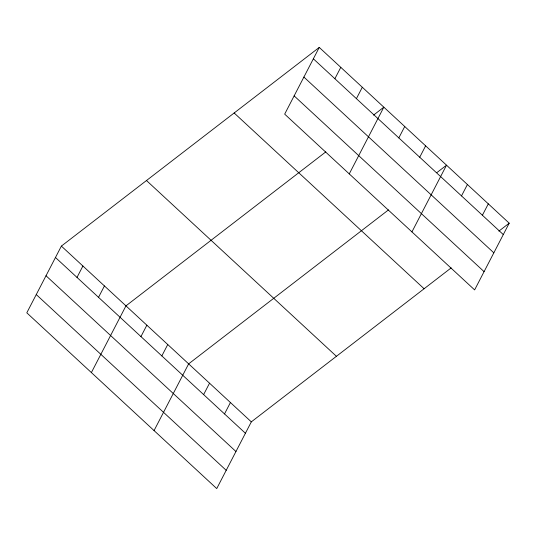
<?xml version="1.0" encoding="UTF-8"?>
<svg xmlns="http://www.w3.org/2000/svg" width="536" height="536" viewBox="0 0 536 536"><rect width="100%" height="100%" fill="white"/><g stroke="black" fill="none" stroke-linecap="round" stroke-linejoin="round"><path stroke-width="0.8" d="M319.262 47.416L284.676 114.135L474.621 289.902L509.2 223.184L319.262 47.416L61.379 246.098L26.8 312.816L216.738 488.584L251.324 421.865L451.178 267.886M77.003 277.413L82.906 266.017M98.53 297.333L104.433 285.943M91.381 372.574L125.96 305.862L325.814 151.882M140.948 336.588L146.857 325.198M161.845 355.924L167.748 344.527M334.879 78.732L340.789 67.335M154.06 430.582L188.645 363.864L388.5 209.884M356.407 98.651L362.316 87.261M203.633 394.59L209.536 383.2M224.524 413.926L230.426 402.536M349.258 173.892L383.836 107.18L373.525 115.126M398.831 137.906L404.734 126.509M419.722 157.242L425.624 145.846M411.936 231.894L446.522 165.182L436.847 172.632M461.509 195.908L467.412 184.518M482.4 215.244L488.309 203.848M498.882 231.13L509.2 223.184M313.352 58.806L503.297 234.58M303.892 77.063L493.83 252.831M294.143 95.877L484.082 271.645M234.158 112.982L424.103 288.75M146.482 180.531L336.42 356.299M61.379 246.098L251.324 421.865M55.476 257.494L245.414 433.262M46.016 275.745L235.954 451.52M36.26 294.559L226.205 470.327"/></g></svg>
